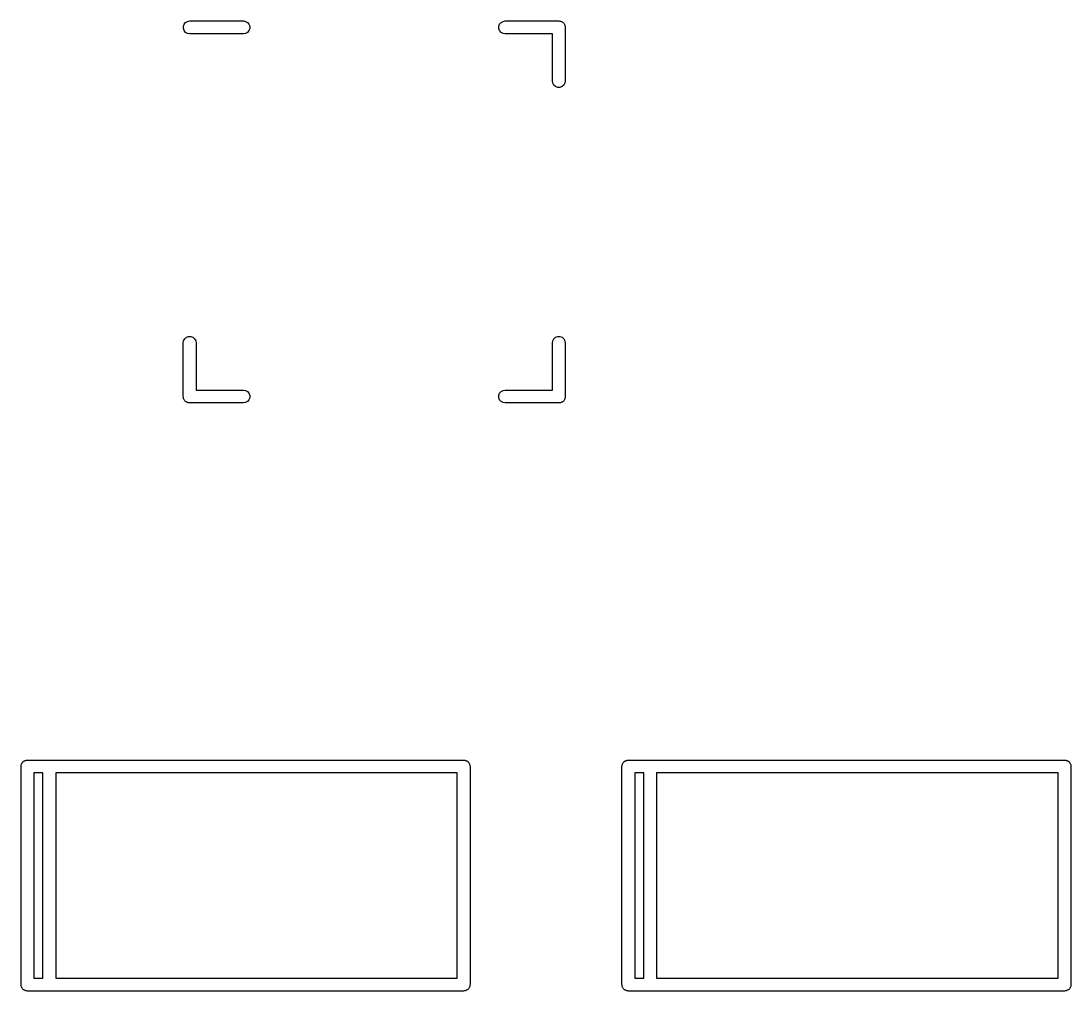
# Model space of a CAD drawing. Extents: x -2.5 to 29.1, y -2.1 to 32.5.
# Drawn here: x 15.88 to 28.11, y 0.93 to 12.22 of the extents above; entities that cross this region are included whole.
import ezdxf

# ---------------------------------------------------------------- set-up
doc = ezdxf.new("R2010")
doc.units = 0
doc.header["$MEASUREMENT"] = 0
doc.layers.add('BLACK', color=7, linetype='CONTINUOUS')

msp = doc.modelspace()

# ---------------------------------------------------------------- linework, layer by layer
at = {"layer": 'Black'}
for p, q in [((17.7761, 12.163), (17.785, 12.1875)), ((17.7761, 12.137), (17.7761, 12.163)), ((17.785, 12.1125), (17.7761, 12.137)), ((17.785, 12.1875), (17.8018, 12.2075)), ((17.8018, 12.0925), (17.785, 12.1125)), ((17.8018, 12.2075), (17.8243, 12.2205)), ((17.8243, 12.2205), (17.85, 12.225)), ((17.85, 12.225), (18.475, 12.225)), ((18.475, 12.225), (18.5007, 12.2205)), ((18.5007, 12.2205), (18.5232, 12.2075)), ((18.5232, 12.2075), (18.54, 12.1875)), ((18.54, 12.1125), (18.5232, 12.0925)), ((18.54, 12.1875), (18.5489, 12.163)), ((18.5489, 12.137), (18.54, 12.1125)), ((18.5489, 12.163), (18.5489, 12.137)), ((21.4511, 12.163), (21.46, 12.1875)), ((21.4511, 12.137), (21.4511, 12.163)), ((21.46, 12.1125), (21.4511, 12.137)), ((21.46, 12.1875), (21.4768, 12.2075)), ((21.4768, 12.0925), (21.46, 12.1125)), ((21.4768, 12.2075), (21.4993, 12.2205)), ((21.4993, 12.2205), (21.525, 12.225)), ((21.525, 12.225), (22.15, 12.225)), ((22.15, 12.225), (22.1565, 12.2239)), ((22.1565, 12.2239), (22.163, 12.2239)), ((22.163, 12.2239), (22.1692, 12.2216)), ((22.1692, 12.2216), (22.1757, 12.2205)), ((22.1757, 12.2205), (22.1813, 12.2172)), ((22.1813, 12.2172), (22.1875, 12.215)), ((22.1875, 12.215), (22.1925, 12.2107)), ((22.1925, 12.2107), (22.1982, 12.2075)), ((22.1982, 12.2075), (22.2024, 12.2024)), ((22.2024, 12.2024), (22.2075, 12.1982)), ((22.2075, 12.1982), (22.2107, 12.1925)), ((22.2107, 12.1925), (22.215, 12.1875)), ((22.215, 12.1875), (22.2172, 12.1813)), ((22.2172, 12.1813), (22.2205, 12.1757)), ((22.2205, 12.1757), (22.2216, 12.1692)), ((22.2216, 12.1692), (22.2239, 12.163)), ((22.2239, 12.163), (22.2239, 12.1565)), ((22.2239, 12.1565), (22.225, 12.15)), ((22.225, 12.15), (22.225, 11.525)), ((17.8243, 12.0795), (17.8018, 12.0925)), ((17.85, 12.075), (17.8243, 12.0795)), ((18.475, 12.075), (17.85, 12.075)), ((18.5007, 12.0795), (18.475, 12.075)), ((18.5232, 12.0925), (18.5007, 12.0795)), ((21.4993, 12.0795), (21.4768, 12.0925)), ((21.525, 12.075), (21.4993, 12.0795)), ((22.075, 12.075), (21.525, 12.075)), ((22.075, 11.525), (22.075, 12.075)), ((22.0795, 11.4993), (22.075, 11.525)), ((22.0925, 11.4768), (22.0795, 11.4993)), ((22.2205, 11.4993), (22.2075, 11.4768)), ((22.225, 11.525), (22.2205, 11.4993)), ((22.1125, 11.46), (22.0925, 11.4768)), ((22.137, 11.4511), (22.1125, 11.46)), ((22.163, 11.4511), (22.137, 11.4511)), ((22.1875, 11.46), (22.163, 11.4511)), ((22.2075, 11.4768), (22.1875, 11.46)), ((17.775, 8.475), (17.7795, 8.50065)), ((17.775, 7.85), (17.775, 8.475)), ((17.7795, 8.50065), (17.7925, 8.52321)), ((17.7925, 8.52321), (17.8125, 8.53995)), ((17.8125, 8.53995), (17.837, 8.54886)), ((17.837, 8.54886), (17.863, 8.54886)), ((17.863, 8.54886), (17.8875, 8.53995)), ((17.8875, 8.53995), (17.9075, 8.52321)), ((17.9075, 8.52321), (17.9205, 8.50065)), ((17.9205, 8.50065), (17.925, 8.475)), ((17.925, 8.475), (17.925, 7.925)), ((22.075, 8.475), (22.0795, 8.50065)), ((22.075, 7.925), (22.075, 8.475)), ((22.0795, 8.50065), (22.0925, 8.52321)), ((22.0925, 8.52321), (22.1125, 8.53995)), ((22.1125, 8.53995), (22.137, 8.54886)), ((22.137, 8.54886), (22.163, 8.54886)), ((22.163, 8.54886), (22.1875, 8.53995)), ((22.1875, 8.53995), (22.2075, 8.52321)), ((22.2075, 8.52321), (22.2205, 8.50065)), ((22.2205, 8.50065), (22.225, 8.475)), ((22.225, 8.475), (22.225, 7.85)), ((17.7761, 7.84354), (17.775, 7.85)), ((17.7761, 7.83698), (17.7761, 7.84354)), ((17.7784, 7.83081), (17.7761, 7.83698)), ((17.7795, 7.82435), (17.7784, 7.83081)), ((17.925, 7.925), (18.475, 7.925)), ((18.475, 7.925), (18.5007, 7.92048)), ((18.5007, 7.92048), (18.5232, 7.90745)), ((18.5232, 7.90745), (18.54, 7.8875)), ((18.54, 7.8875), (18.5489, 7.86302)), ((18.5489, 7.83698), (18.54, 7.8125)), ((18.5489, 7.86302), (18.5489, 7.83698)), ((21.4511, 7.86302), (21.46, 7.8875)), ((21.4511, 7.83698), (21.4511, 7.86302)), ((21.46, 7.8125), (21.4511, 7.83698)), ((21.46, 7.8875), (21.4768, 7.90745)), ((21.4768, 7.90745), (21.4993, 7.92048)), ((21.4993, 7.92048), (21.525, 7.925)), ((21.525, 7.925), (22.075, 7.925)), ((22.2216, 7.83081), (22.2205, 7.82435)), ((22.2239, 7.83698), (22.2216, 7.83081)), ((22.225, 7.85), (22.2239, 7.84354)), ((22.2239, 7.84354), (22.2239, 7.83698)), ((17.7828, 7.81867), (17.7795, 7.82435)), ((17.785, 7.8125), (17.7828, 7.81867)), ((17.7893, 7.80747), (17.785, 7.8125)), ((17.7925, 7.80179), (17.7893, 7.80747)), ((17.7976, 7.79757), (17.7925, 7.80179)), ((17.8018, 7.79255), (17.7976, 7.79757)), ((17.8075, 7.78927), (17.8018, 7.79255)), ((17.8125, 7.78505), (17.8075, 7.78927)), ((17.8187, 7.7828), (17.8125, 7.78505)), ((17.8243, 7.77952), (17.8187, 7.7828)), ((17.8308, 7.77838), (17.8243, 7.77952)), ((17.837, 7.77614), (17.8308, 7.77838)), ((17.8435, 7.77614), (17.837, 7.77614)), ((17.85, 7.775), (17.8435, 7.77614)), ((18.475, 7.775), (17.85, 7.775)), ((18.5007, 7.77952), (18.475, 7.775)), ((18.5232, 7.79255), (18.5007, 7.77952)), ((18.54, 7.8125), (18.5232, 7.79255)), ((21.4768, 7.79255), (21.46, 7.8125)), ((21.4993, 7.77952), (21.4768, 7.79255)), ((21.525, 7.775), (21.4993, 7.77952)), ((22.15, 7.775), (21.525, 7.775)), ((22.1565, 7.77614), (22.15, 7.775)), ((22.163, 7.77614), (22.1565, 7.77614)), ((22.1692, 7.77838), (22.163, 7.77614)), ((22.1757, 7.77952), (22.1692, 7.77838)), ((22.1813, 7.7828), (22.1757, 7.77952)), ((22.1875, 7.78505), (22.1813, 7.7828)), ((22.1925, 7.78927), (22.1875, 7.78505)), ((22.1982, 7.79255), (22.1925, 7.78927)), ((22.2024, 7.79757), (22.1982, 7.79255)), ((22.2075, 7.80179), (22.2024, 7.79757)), ((22.2107, 7.80747), (22.2075, 7.80179)), ((22.215, 7.8125), (22.2107, 7.80747)), ((22.2172, 7.81867), (22.215, 7.8125)), ((22.2205, 7.82435), (22.2172, 7.81867)), ((15.8861, 3.55302), (15.8884, 3.55919)), ((15.8861, 3.54646), (15.8861, 3.55302)), ((15.8884, 3.55919), (15.8895, 3.56565)), ((15.8895, 3.56565), (15.8928, 3.57133)), ((15.8928, 3.57133), (15.895, 3.5775)), ((15.895, 3.5775), (15.8993, 3.58253)), ((15.8993, 3.58253), (15.9025, 3.58821)), ((15.9025, 3.58821), (15.9076, 3.59243)), ((15.9076, 3.59243), (15.9118, 3.59745)), ((15.9118, 3.59745), (15.9175, 3.60073)), ((15.9175, 3.60073), (15.9225, 3.60495)), ((15.9225, 3.60495), (15.9287, 3.6072)), ((15.9287, 3.6072), (15.9343, 3.61048)), ((15.9343, 3.61048), (15.9408, 3.61162)), ((15.9408, 3.61162), (15.947, 3.61386)), ((15.947, 3.61386), (15.9535, 3.61386)), ((15.9535, 3.61386), (15.96, 3.615)), ((15.96, 3.615), (18.5, 3.615)), ((18.5, 3.615), (21.04, 3.615)), ((21.04, 3.615), (21.0465, 3.61386)), ((21.0465, 3.61386), (21.053, 3.61386)), ((21.053, 3.61386), (21.0592, 3.61162)), ((21.0592, 3.61162), (21.0657, 3.61048)), ((21.0657, 3.61048), (21.0713, 3.6072)), ((21.0713, 3.6072), (21.0775, 3.60495)), ((21.0775, 3.60495), (21.0825, 3.60073)), ((21.0825, 3.60073), (21.0882, 3.59745)), ((21.0882, 3.59745), (21.0924, 3.59243)), ((21.0924, 3.59243), (21.0975, 3.58821)), ((21.0975, 3.58821), (21.1007, 3.58253)), ((21.1007, 3.58253), (21.105, 3.5775)), ((21.105, 3.5775), (21.1072, 3.57133)), ((21.1072, 3.57133), (21.1105, 3.56565)), ((21.1105, 3.56565), (21.1116, 3.55919)), ((21.1116, 3.55919), (21.1139, 3.55302)), ((21.1139, 3.55302), (21.1139, 3.54646)), ((22.8861, 3.55302), (22.8884, 3.55919)), ((22.8861, 3.54646), (22.8861, 3.55302)), ((22.8884, 3.55919), (22.8895, 3.56565)), ((22.8895, 3.56565), (22.8928, 3.57133)), ((22.8928, 3.57133), (22.895, 3.5775)), ((22.895, 3.5775), (22.8993, 3.58253)), ((22.8993, 3.58253), (22.9025, 3.58821)), ((22.9025, 3.58821), (22.9076, 3.59243)), ((22.9076, 3.59243), (22.9118, 3.59745)), ((22.9118, 3.59745), (22.9175, 3.60073)), ((22.9175, 3.60073), (22.9225, 3.60495)), ((22.9225, 3.60495), (22.9287, 3.6072)), ((22.9287, 3.6072), (22.9343, 3.61048)), ((22.9343, 3.61048), (22.9408, 3.61162)), ((22.9408, 3.61162), (22.947, 3.61386)), ((22.947, 3.61386), (22.9535, 3.61386)), ((22.9535, 3.61386), (22.96, 3.615)), ((22.96, 3.615), (25.5, 3.615)), ((25.5, 3.615), (28.04, 3.615)), ((28.04, 3.615), (28.0465, 3.61386)), ((28.0465, 3.61386), (28.053, 3.61386)), ((28.053, 3.61386), (28.0592, 3.61162)), ((28.0592, 3.61162), (28.0657, 3.61048)), ((28.0657, 3.61048), (28.0713, 3.6072)), ((28.0713, 3.6072), (28.0775, 3.60495)), ((28.0775, 3.60495), (28.0825, 3.60073)), ((28.0825, 3.60073), (28.0882, 3.59745)), ((28.0882, 3.59745), (28.0924, 3.59243)), ((28.0924, 3.59243), (28.0975, 3.58821)), ((28.0975, 3.58821), (28.1007, 3.58253)), ((28.1007, 3.58253), (28.105, 3.5775)), ((28.105, 3.5775), (28.1072, 3.57133)), ((28.1072, 3.57133), (28.1105, 3.56565)), ((28.1105, 3.56565), (28.1116, 3.55919)), ((28.1116, 3.55919), (28.1139, 3.55302)), ((28.1139, 3.55302), (28.1139, 3.54646)), ((15.885, 3.54), (15.8861, 3.54646)), ((15.885, 1), (15.885, 3.54)), ((16.035, 3.465), (16.035, 1.075)), ((16.139, 3.465), (16.035, 3.465)), ((16.139, 1.075), (16.139, 3.465)), ((18.5, 3.465), (16.289, 3.465)), ((16.289, 3.465), (16.289, 1.075)), ((20.965, 3.465), (18.5, 3.465)), ((20.965, 1.075), (20.965, 3.465)), ((21.1139, 3.54646), (21.115, 3.54)), ((21.115, 3.54), (21.115, 1)), ((22.885, 3.54), (22.8861, 3.54646)), ((22.885, 1), (22.885, 3.54)), ((23.035, 3.465), (23.035, 1.075)), ((23.139, 3.465), (23.035, 3.465)), ((23.139, 1.075), (23.139, 3.465)), ((25.5, 3.465), (23.289, 3.465)), ((23.289, 3.465), (23.289, 1.075)), ((27.965, 3.465), (25.5, 3.465)), ((27.965, 1.075), (27.965, 3.465)), ((28.1139, 3.54646), (28.115, 3.54)), ((28.115, 3.54), (28.115, 1)), ((15.8861, 0.99354), (15.885, 1)), ((15.8861, 0.986976), (15.8861, 0.99354)), ((15.8884, 0.980809), (15.8861, 0.986976)), ((15.8895, 0.974348), (15.8884, 0.980809)), ((16.035, 1.075), (16.139, 1.075)), ((16.289, 1.075), (18.5, 1.075)), ((18.5, 1.075), (20.965, 1.075)), ((21.1116, 0.980809), (21.1105, 0.974348)), ((21.1139, 0.986976), (21.1116, 0.980809)), ((21.115, 1), (21.1139, 0.99354)), ((21.1139, 0.99354), (21.1139, 0.986976)), ((22.8861, 0.99354), (22.885, 1)), ((22.8861, 0.986976), (22.8861, 0.99354)), ((22.8884, 0.980809), (22.8861, 0.986976)), ((22.8895, 0.974348), (22.8884, 0.980809)), ((23.035, 1.075), (23.139, 1.075)), ((23.289, 1.075), (25.5, 1.075)), ((25.5, 1.075), (27.965, 1.075)), ((28.1116, 0.980809), (28.1105, 0.974348)), ((28.1139, 0.986976), (28.1116, 0.980809)), ((28.115, 1), (28.1139, 0.99354)), ((28.1139, 0.99354), (28.1139, 0.986976)), ((15.8928, 0.968666), (15.8895, 0.974348)), ((15.895, 0.9625), (15.8928, 0.968666)), ((15.8993, 0.957473), (15.895, 0.9625)), ((15.9025, 0.951791), (15.8993, 0.957473)), ((15.9076, 0.947573), (15.9025, 0.951791)), ((15.9118, 0.942547), (15.9076, 0.947573)), ((15.9175, 0.939266), (15.9118, 0.942547)), ((15.9225, 0.935048), (15.9175, 0.939266)), ((15.9287, 0.932804), (15.9225, 0.935048)), ((15.9343, 0.929523), (15.9287, 0.932804)), ((15.9408, 0.928384), (15.9343, 0.929523)), ((15.947, 0.926139), (15.9408, 0.928384)), ((15.9535, 0.926139), (15.947, 0.926139)), ((15.96, 0.925), (15.9535, 0.926139)), ((18.5, 0.925), (15.96, 0.925)), ((21.04, 0.925), (18.5, 0.925)), ((21.0465, 0.926139), (21.04, 0.925)), ((21.053, 0.926139), (21.0465, 0.926139)), ((21.0592, 0.928384), (21.053, 0.926139)), ((21.0657, 0.929523), (21.0592, 0.928384)), ((21.0713, 0.932804), (21.0657, 0.929523)), ((21.0775, 0.935048), (21.0713, 0.932804)), ((21.0825, 0.939266), (21.0775, 0.935048)), ((21.0882, 0.942547), (21.0825, 0.939266)), ((21.0924, 0.947573), (21.0882, 0.942547)), ((21.0975, 0.951791), (21.0924, 0.947573)), ((21.1007, 0.957473), (21.0975, 0.951791)), ((21.105, 0.9625), (21.1007, 0.957473)), ((21.1072, 0.968666), (21.105, 0.9625)), ((21.1105, 0.974348), (21.1072, 0.968666)), ((22.8928, 0.968666), (22.8895, 0.974348)), ((22.895, 0.9625), (22.8928, 0.968666)), ((22.8993, 0.957473), (22.895, 0.9625)), ((22.9025, 0.951791), (22.8993, 0.957473)), ((22.9076, 0.947573), (22.9025, 0.951791)), ((22.9118, 0.942547), (22.9076, 0.947573)), ((22.9175, 0.939266), (22.9118, 0.942547)), ((22.9225, 0.935048), (22.9175, 0.939266)), ((22.9287, 0.932804), (22.9225, 0.935048)), ((22.9343, 0.929523), (22.9287, 0.932804)), ((22.9408, 0.928384), (22.9343, 0.929523)), ((22.947, 0.926139), (22.9408, 0.928384)), ((22.9535, 0.926139), (22.947, 0.926139)), ((22.96, 0.925), (22.9535, 0.926139)), ((25.5, 0.925), (22.96, 0.925)), ((28.04, 0.925), (25.5, 0.925)), ((28.0465, 0.926139), (28.04, 0.925)), ((28.053, 0.926139), (28.0465, 0.926139)), ((28.0592, 0.928384), (28.053, 0.926139)), ((28.0657, 0.929523), (28.0592, 0.928384)), ((28.0713, 0.932804), (28.0657, 0.929523)), ((28.0775, 0.935048), (28.0713, 0.932804)), ((28.0825, 0.939266), (28.0775, 0.935048)), ((28.0882, 0.942547), (28.0825, 0.939266)), ((28.0924, 0.947573), (28.0882, 0.942547)), ((28.0975, 0.951791), (28.0924, 0.947573)), ((28.1007, 0.957473), (28.0975, 0.951791)), ((28.105, 0.9625), (28.1007, 0.957473)), ((28.1072, 0.968666), (28.105, 0.9625)), ((28.1105, 0.974348), (28.1072, 0.968666))]:
    msp.add_line(p, q, dxfattribs=at)

doc.saveas('drawing.dxf')
